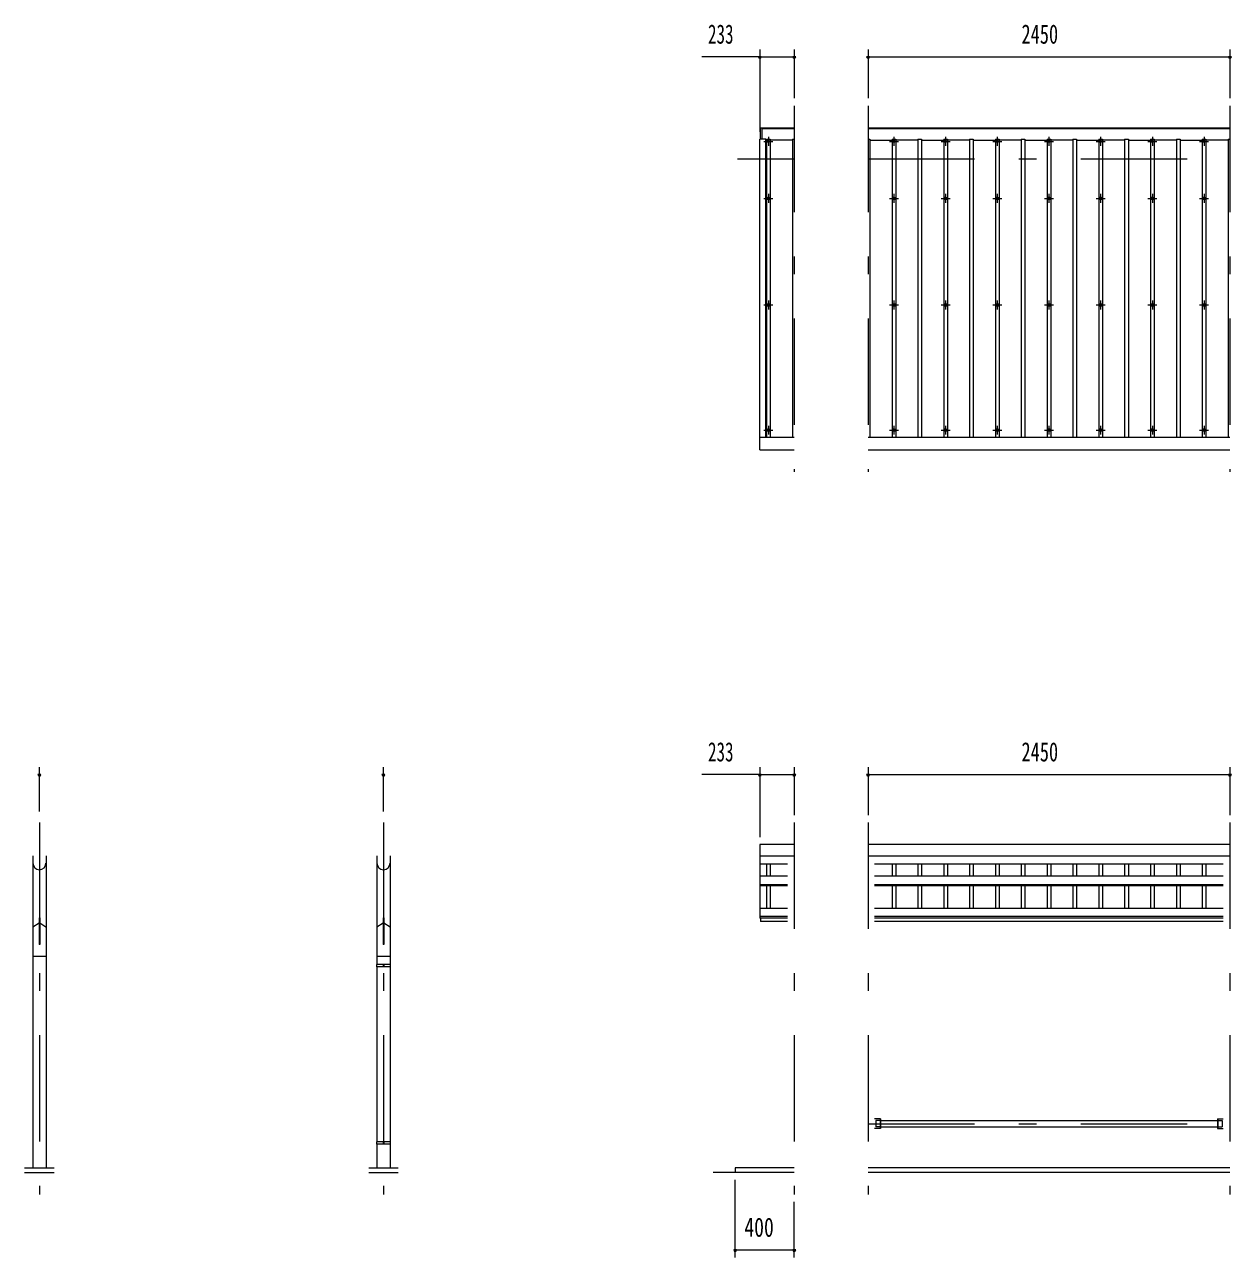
# Model space of a CAD drawing. Units: millimetres, scale not verified. Extents: x -25340 to 25344, y -10500 to 10500.
# Drawn here: x -25143 to -16972, y 1220 to 9567 of the extents above; entities that cross this region are included whole.
import ezdxf
from ezdxf.enums import TextEntityAlignment as Align

# ---------------------------------------------------------------- set-up
doc = ezdxf.new("R2010")
doc.units = ezdxf.units.MM
doc.header["$LTSCALE"] = 60
doc.linetypes.add('USER3', pattern=[24, 12, -5, 2, -5])
for name, color, linetype, lineweight in [('0-2_1-05BOLD', 7, 'Continuous', 18), ('0-3_1-25CENTER', 3, 'USER3', 18), ('0-4_1-45THIN', 4, 'Continuous', 18), ('0-5_1-55DIM', 3, 'Continuous', 18)]:
    doc.layers.add(name, color=color, linetype=linetype, lineweight=lineweight)
doc.styles.add('ＭＳ ゴシック', font='')
doc.styles.get('ＭＳ ゴシック').set_extended_font_data('MS Gothic')

msp = doc.modelspace()

# ---------------------------------------------------------------- linework, layer by layer
at = {"layer": '0-2_1-05BOLD'}
for p, q in [((-20150.28, 8790.67), (-20150.28, 8867.67)), ((-20150.28, 8862.67), (-19932.28, 8862.67)), ((-19432.28, 8867.67), (-16982.28, 8867.67)), ((-19432.28, 8862.67), (-16982.28, 8862.67)), ((-20165.28, 6687.67), (-20165.28, 8790.67)), ((-20125.28, 8790.67), (-20165.28, 8790.67)), ((-20125.28, 6773.43), (-20125.28, 8790.67)), ((-20165.28, 6773.43), (-19932.28, 6773.43)), ((-19432.28, 6773.43), (-16982.28, 6773.43)), ((-20165.28, 6687.67), (-19932.28, 6687.67)), ((-19432.28, 6687.67), (-16982.28, 6687.67)), ((-20165.28, 4014.67), (-20165.28, 3515.47)), ((-19932.28, 4014.67), (-20165.28, 4014.67)), ((-16982.28, 4014.67), (-19432.28, 4014.67)), ((-25088.02, 3937.52), (-25088.02, 1824.67)), ((-24998.91, 3937.52), (-24998.91, 1824.67)), ((-22758.28, 3937.52), (-22758.28, 3202.67)), ((-22669.18, 3937.52), (-22669.18, 3202.67)), ((-20165.28, 3937.52), (-19932.28, 3937.52)), ((-19432.28, 3937.52), (-16982.28, 3937.52)), ((-19976.83, 3882.27), (-20165.28, 3882.27)), ((-17026.83, 3882.27), (-19387.73, 3882.27)), ((-20165.28, 3802.96), (-19976.83, 3802.96)), ((-19387.73, 3802.96), (-17026.83, 3802.96)), ((-20165.28, 3745.26), (-19976.83, 3745.26)), ((-20165.28, 3737.03), (-19976.83, 3737.03)), ((-19387.73, 3745.26), (-17026.83, 3745.26)), ((-19387.73, 3737.03), (-17026.83, 3737.03)), ((-25041.22, 3517.89), (-25045.72, 3517.89)), ((-25045.72, 3517.89), (-25045.72, 3337.25)), ((-22711.48, 3517.89), (-22711.48, 3337.25)), ((-19976.83, 3582.44), (-20165.28, 3582.44)), ((-19976.83, 3527.34), (-20165.28, 3527.34)), ((-19976.83, 3515.47), (-20165.28, 3515.47)), ((-20160.28, 3515.47), (-20160.28, 3494.67)), ((-17026.83, 3582.44), (-19387.73, 3582.44)), ((-17026.83, 3527.34), (-19387.73, 3527.34)), ((-17026.83, 3515.47), (-19387.73, 3515.47)), ((-25088.01, 3457.25), (-25045.72, 3485.18)), ((-25041.22, 3485.18), (-24998.92, 3457.25)), ((-22758.28, 3457.25), (-22715.98, 3485.18)), ((-22711.48, 3485.18), (-22669.18, 3457.25)), ((-19976.83, 3494.67), (-20160.28, 3494.67)), ((-17026.83, 3494.67), (-19387.73, 3494.67)), ((-24998.92, 3256.67), (-25088.01, 3256.67)), ((-22669.18, 3256.67), (-22758.28, 3256.67)), ((-22711.48, 3337.25), (-22715.98, 3337.25)), ((-22759.88, 3202.67), (-22759.88, 3186.67)), ((-22667.58, 3202.67), (-22759.88, 3202.67)), ((-22667.58, 3186.67), (-22759.88, 3186.67)), ((-22758.28, 3186.67), (-22758.28, 2002.67)), ((-22716.78, 3202.67), (-22716.78, 3186.67)), ((-22716.78, 3194.67), (-22710.68, 3194.67)), ((-22710.68, 3202.67), (-22710.68, 3186.67)), ((-22669.18, 3186.67), (-22669.18, 2002.67)), ((-22667.58, 3202.67), (-22667.58, 3186.67)), ((-19347.73, 2157.67), (-19387.73, 2157.67)), ((-19347.73, 2091.67), (-19387.73, 2091.67)), ((-19379.78, 2146.02), (-19379.78, 2103.32)), ((-19350.93, 2146.02), (-19379.78, 2146.02)), ((-19350.93, 2103.32), (-19379.78, 2103.32)), ((-19350.93, 2157.67), (-19350.93, 2091.67)), ((-19347.73, 2157.67), (-19347.73, 2091.67)), ((-19347.73, 2146.02), (-17066.83, 2146.02)), ((-19347.73, 2103.32), (-17066.83, 2103.32)), ((-17066.83, 2157.67), (-17026.83, 2157.67)), ((-17063.63, 2157.67), (-17063.63, 2091.67)), ((-17063.63, 2103.32), (-17034.78, 2103.32)), ((-22759.88, 2002.67), (-22759.88, 1986.67)), ((-22667.58, 2002.67), (-22759.88, 2002.67)), ((-22667.58, 1986.67), (-22759.88, 1986.67)), ((-22758.28, 1986.67), (-22758.28, 1824.67)), ((-22716.78, 2002.67), (-22716.78, 1986.67)), ((-22716.78, 1994.67), (-22710.68, 1994.67)), ((-22710.68, 2002.67), (-22710.68, 1986.67)), ((-22669.18, 1986.67), (-22669.18, 1824.67)), ((-22667.58, 2002.67), (-22667.58, 1986.67)), ((-25143.47, 1824.67), (-24943.47, 1824.67)), ((-25143.47, 1794.67), (-24943.47, 1794.67)), ((-22813.73, 1824.67), (-22613.73, 1824.67)), ((-22813.73, 1794.67), (-22613.73, 1794.67)), ((-19932.28, 1794.67), (-20482.28, 1794.67)), ((-16982.28, 1824.67), (-19432.28, 1824.67)), ((-16982.28, 1794.67), (-19432.28, 1794.67))]:
    msp.add_line(p, q, dxfattribs=at)
for points in [[(-20160.28, 8790.67), (-20160.28, 8867.67), (-19932.28, 8867.67)], [(-25041.22, 3517.89), (-25041.22, 3337.25), (-25045.72, 3337.25)], [(-22711.48, 3517.89), (-22715.98, 3517.89), (-22715.98, 3337.25)], [(-17066.83, 2157.67), (-17066.83, 2091.67), (-17026.83, 2091.67)], [(-17063.63, 2146.02), (-17034.78, 2146.02), (-17034.78, 2103.32)], [(-19932.28, 1824.67), (-20332.28, 1824.67), (-20332.28, 1794.67)]]:
    msp.add_lwpolyline(points, dxfattribs=at)
for centre in [(-20107.28, 8390.17), (-19257.28, 8390.17), (-18907.28, 8390.17), (-18557.28, 8390.17), (-18207.28, 8390.17), (-17857.28, 8390.17), (-17507.28, 8390.17), (-17157.28, 8390.17), (-20107.28, 7668.51), (-19257.28, 7668.51), (-18907.28, 7668.51), (-18557.28, 7668.51), (-18207.28, 7668.51), (-17857.28, 7668.51), (-17507.28, 7668.51), (-17157.28, 7668.51), (-20107.28, 6820.85), (-19257.28, 6820.85), (-18907.28, 6820.85), (-18557.28, 6820.85), (-18207.28, 6820.85), (-17857.28, 6820.85), (-17507.28, 6820.85), (-17157.28, 6820.85)]:
    msp.add_circle(centre, 10, dxfattribs=at)
for centre, radius, start, end in [((-20107.28, 8765.7), 14.5, 46.39838, 133.60162), ((-20107.28, 8786.71), 14.5, 226.3961, 313.6039), ((-19257.28, 8765.7), 14.5, 46.39838, 133.60162), ((-19257.28, 8786.71), 14.5, 226.3961, 313.6039), ((-18907.28, 8765.7), 14.5, 46.39838, 133.60162), ((-18907.28, 8786.71), 14.5, 226.3961, 313.6039), ((-18557.28, 8765.7), 14.5, 46.39838, 133.60162), ((-18557.28, 8786.71), 14.5, 226.3961, 313.6039), ((-18207.28, 8765.7), 14.5, 46.39838, 133.60162), ((-18207.28, 8786.71), 14.5, 226.3961, 313.6039), ((-17857.28, 8765.7), 14.5, 46.39838, 133.60162), ((-17857.28, 8786.71), 14.5, 226.3961, 313.6039), ((-17507.28, 8765.7), 14.5, 46.39838, 133.60162), ((-17507.28, 8786.71), 14.5, 226.3961, 313.6039), ((-17157.28, 8765.7), 14.5, 46.39838, 133.60162), ((-17157.28, 8786.71), 14.5, 226.3961, 313.6039), ((-25043.47, 3889.22), 44.55, 180, 0), ((-22713.73, 3889.22), 44.55, 180, 0)]:
    msp.add_arc(centre, radius, start, end, dxfattribs=at)
at = {"layer": '0-3_1-25CENTER'}
for p, q in [((-19932.28, 9017.67), (-19932.28, 6537.67)), ((-19432.28, 9017.67), (-19432.28, 6537.67)), ((-16982.28, 9017.67), (-16982.28, 6537.67)), ((-20137.28, 8776.2), (-20077.28, 8776.2)), ((-20107.28, 8806.2), (-20107.28, 8746.2)), ((-19287.28, 8776.2), (-19227.28, 8776.2)), ((-19257.28, 8806.2), (-19257.28, 8746.2)), ((-18937.28, 8776.2), (-18877.28, 8776.2)), ((-18907.28, 8806.2), (-18907.28, 8746.2)), ((-18587.28, 8776.2), (-18527.28, 8776.2)), ((-18557.28, 8806.2), (-18557.28, 8746.2)), ((-18237.28, 8776.2), (-18177.28, 8776.2)), ((-18207.28, 8806.2), (-18207.28, 8746.2)), ((-17887.28, 8776.2), (-17827.28, 8776.2)), ((-17857.28, 8806.2), (-17857.28, 8746.2)), ((-17537.28, 8776.2), (-17477.28, 8776.2)), ((-17507.28, 8806.2), (-17507.28, 8746.2)), ((-17187.28, 8776.2), (-17127.28, 8776.2)), ((-17157.28, 8806.2), (-17157.28, 8746.2)), ((-20315.28, 8657.67), (-19932.28, 8657.67)), ((-19432.28, 8657.67), (-16982.28, 8657.67)), ((-20137.28, 8390.17), (-20077.28, 8390.17)), ((-20107.28, 8420.17), (-20107.28, 8360.17)), ((-19287.28, 8390.17), (-19227.28, 8390.17)), ((-19257.28, 8420.17), (-19257.28, 8360.17)), ((-18937.28, 8390.17), (-18877.28, 8390.17)), ((-18907.28, 8420.17), (-18907.28, 8360.17)), ((-18587.28, 8390.17), (-18527.28, 8390.17)), ((-18557.28, 8420.17), (-18557.28, 8360.17)), ((-18237.28, 8390.17), (-18177.28, 8390.17)), ((-18207.28, 8420.17), (-18207.28, 8360.17)), ((-17887.28, 8390.17), (-17827.28, 8390.17)), ((-17857.28, 8420.17), (-17857.28, 8360.17)), ((-17537.28, 8390.17), (-17477.28, 8390.17)), ((-17507.28, 8420.17), (-17507.28, 8360.17)), ((-17187.28, 8390.17), (-17127.28, 8390.17)), ((-17157.28, 8420.17), (-17157.28, 8360.17)), ((-20107.28, 7698.51), (-20107.28, 7638.51)), ((-19257.28, 7698.51), (-19257.28, 7638.51)), ((-18907.28, 7698.51), (-18907.28, 7638.51)), ((-18557.28, 7698.51), (-18557.28, 7638.51)), ((-18207.28, 7698.51), (-18207.28, 7638.51)), ((-17857.28, 7698.51), (-17857.28, 7638.51)), ((-17507.28, 7698.51), (-17507.28, 7638.51)), ((-17157.28, 7698.51), (-17157.28, 7638.51)), ((-20137.28, 7668.51), (-20077.28, 7668.51)), ((-19287.28, 7668.51), (-19227.28, 7668.51)), ((-18937.28, 7668.51), (-18877.28, 7668.51)), ((-18587.28, 7668.51), (-18527.28, 7668.51)), ((-18237.28, 7668.51), (-18177.28, 7668.51)), ((-17887.28, 7668.51), (-17827.28, 7668.51)), ((-17537.28, 7668.51), (-17477.28, 7668.51)), ((-17187.28, 7668.51), (-17127.28, 7668.51)), ((-20107.28, 6850.85), (-20107.28, 6790.85)), ((-19257.28, 6850.85), (-19257.28, 6790.85)), ((-18907.28, 6850.85), (-18907.28, 6790.85)), ((-18557.28, 6850.85), (-18557.28, 6790.85)), ((-18207.28, 6850.85), (-18207.28, 6790.85)), ((-17857.28, 6850.85), (-17857.28, 6790.85)), ((-17507.28, 6850.85), (-17507.28, 6790.85)), ((-17157.28, 6850.85), (-17157.28, 6790.85)), ((-20137.28, 6820.85), (-20077.28, 6820.85)), ((-19287.28, 6820.85), (-19227.28, 6820.85)), ((-18937.28, 6820.85), (-18877.28, 6820.85)), ((-18587.28, 6820.85), (-18527.28, 6820.85)), ((-18237.28, 6820.85), (-18177.28, 6820.85)), ((-17887.28, 6820.85), (-17827.28, 6820.85)), ((-17537.28, 6820.85), (-17477.28, 6820.85)), ((-17187.28, 6820.85), (-17127.28, 6820.85)), ((-25043.47, 4164.67), (-25043.47, 1644.67)), ((-22713.73, 4164.67), (-22713.73, 1644.67)), ((-19932.28, 4164.67), (-19932.28, 1644.67)), ((-19432.28, 4164.67), (-19432.28, 1644.67)), ((-16982.28, 4164.67), (-16982.28, 1644.67)), ((-19432.28, 2124.67), (-16982.28, 2124.67))]:
    msp.add_line(p, q, dxfattribs=at)
at = {"layer": '0-4_1-45THIN'}
for p, q in [((-20125.28, 8784.63), (-20119.78, 8784.63)), ((-20119.78, 8790.67), (-20094.78, 8790.67)), ((-20119.78, 8790.67), (-20119.78, 6773.43)), ((-20094.78, 8790.67), (-20094.78, 6773.43)), ((-19944.78, 8784.63), (-20094.78, 8784.63)), ((-19944.78, 8790.67), (-19944.78, 6773.43)), ((-19944.78, 8790.67), (-19932.28, 8790.67)), ((-19419.78, 8784.63), (-19269.78, 8784.63)), ((-19269.78, 8790.67), (-19269.78, 6773.43)), ((-19094.78, 8784.63), (-19244.78, 8784.63)), ((-19094.78, 8790.67), (-19094.78, 6773.43)), ((-19069.78, 8784.63), (-18919.78, 8784.63)), ((-18919.78, 8790.67), (-18919.78, 6773.43)), ((-18744.78, 8784.63), (-18894.78, 8784.63)), ((-18744.78, 8790.67), (-18744.78, 6773.43)), ((-18719.78, 8784.63), (-18569.78, 8784.63)), ((-18569.78, 8790.67), (-18569.78, 6773.43)), ((-18394.78, 8784.63), (-18544.78, 8784.63)), ((-18394.78, 8790.67), (-18394.78, 6773.43)), ((-18369.78, 8784.63), (-18219.78, 8784.63)), ((-18219.78, 8790.67), (-18219.78, 6773.43)), ((-18044.78, 8784.63), (-18194.78, 8784.63)), ((-18044.78, 8790.67), (-18044.78, 6773.43)), ((-18019.78, 8784.63), (-17869.78, 8784.63)), ((-17869.78, 8790.67), (-17869.78, 6773.43)), ((-17694.78, 8784.63), (-17844.78, 8784.63)), ((-17694.78, 8790.67), (-17694.78, 6773.43)), ((-17669.78, 8784.63), (-17519.78, 8784.63)), ((-17519.78, 8790.67), (-17519.78, 6773.43)), ((-17344.78, 8784.63), (-17494.78, 8784.63)), ((-17344.78, 8790.67), (-17344.78, 6773.43)), ((-17319.78, 8784.63), (-17169.78, 8784.63)), ((-17169.78, 8790.67), (-17169.78, 6773.43)), ((-16994.78, 8784.63), (-17144.78, 8784.63)), ((-16994.78, 8790.67), (-16994.78, 6773.43)), ((-16994.78, 8790.67), (-16982.28, 8790.67)), ((-20119.78, 3882.27), (-20119.78, 3802.96)), ((-20094.78, 3882.27), (-20094.78, 3802.96)), ((-19269.78, 3882.27), (-19269.78, 3802.96)), ((-19244.78, 3882.27), (-19244.78, 3802.96)), ((-19094.78, 3882.27), (-19094.78, 3802.96)), ((-19069.78, 3882.27), (-19069.78, 3802.96)), ((-18919.78, 3882.27), (-18919.78, 3802.96)), ((-18894.78, 3882.27), (-18894.78, 3802.96)), ((-18744.78, 3882.27), (-18744.78, 3802.96)), ((-18719.78, 3882.27), (-18719.78, 3802.96)), ((-18569.78, 3882.27), (-18569.78, 3802.96)), ((-18544.78, 3882.27), (-18544.78, 3802.96)), ((-18394.78, 3882.27), (-18394.78, 3802.96)), ((-18369.78, 3882.27), (-18369.78, 3802.96)), ((-18219.78, 3882.27), (-18219.78, 3802.96)), ((-18194.78, 3882.27), (-18194.78, 3802.96)), ((-18044.78, 3882.27), (-18044.78, 3802.96)), ((-18019.78, 3882.27), (-18019.78, 3802.96)), ((-17869.78, 3882.27), (-17869.78, 3802.96)), ((-17844.77, 3882.27), (-17844.77, 3802.96)), ((-17694.78, 3882.27), (-17694.78, 3802.96)), ((-17669.77, 3882.27), (-17669.77, 3802.96)), ((-17519.78, 3882.27), (-17519.78, 3802.96)), ((-17494.77, 3882.27), (-17494.77, 3802.96)), ((-17344.78, 3882.27), (-17344.78, 3802.96)), ((-17319.77, 3882.27), (-17319.77, 3802.96)), ((-17169.78, 3882.27), (-17169.78, 3802.96)), ((-17144.77, 3882.27), (-17144.77, 3802.96)), ((-20119.78, 3737.03), (-20119.78, 3582.44)), ((-20094.78, 3737.03), (-20094.78, 3582.44)), ((-19269.78, 3737.03), (-19269.78, 3582.44)), ((-19244.78, 3737.03), (-19244.78, 3582.44)), ((-19094.78, 3737.03), (-19094.78, 3582.44)), ((-19069.78, 3737.03), (-19069.78, 3582.44)), ((-18919.78, 3737.03), (-18919.78, 3582.44)), ((-18894.78, 3737.03), (-18894.78, 3582.44)), ((-18744.78, 3737.03), (-18744.78, 3582.44)), ((-18719.78, 3737.03), (-18719.78, 3582.44)), ((-18569.78, 3737.03), (-18569.78, 3582.44)), ((-18544.78, 3737.03), (-18544.78, 3582.44)), ((-18394.78, 3737.03), (-18394.78, 3582.44)), ((-18369.78, 3737.03), (-18369.78, 3582.44)), ((-18219.78, 3737.03), (-18219.78, 3582.44)), ((-18194.78, 3737.03), (-18194.78, 3582.44)), ((-18044.78, 3737.03), (-18044.78, 3582.44)), ((-18019.78, 3737.03), (-18019.78, 3582.44)), ((-17869.78, 3737.03), (-17869.78, 3582.44)), ((-17844.77, 3737.03), (-17844.77, 3582.44)), ((-17694.78, 3737.03), (-17694.78, 3582.44)), ((-17669.77, 3737.03), (-17669.77, 3582.44)), ((-17519.78, 3737.03), (-17519.78, 3582.44)), ((-17494.77, 3737.03), (-17494.77, 3582.44)), ((-17344.78, 3737.03), (-17344.78, 3582.44)), ((-17319.77, 3737.03), (-17319.77, 3582.44)), ((-17169.78, 3737.03), (-17169.78, 3582.44)), ((-17144.77, 3737.03), (-17144.77, 3582.44))]:
    msp.add_line(p, q, dxfattribs=at)
for points in [[(-19432.28, 8790.67), (-19419.78, 8790.67), (-19419.78, 6773.43)], [(-19269.78, 8790.67), (-19244.78, 8790.67), (-19244.78, 6773.43)], [(-19094.78, 8790.67), (-19069.78, 8790.67), (-19069.78, 6773.43)], [(-18919.78, 8790.67), (-18894.78, 8790.67), (-18894.78, 6773.43)], [(-18744.78, 8790.67), (-18719.78, 8790.67), (-18719.78, 6773.43)], [(-18569.78, 8790.67), (-18544.78, 8790.67), (-18544.78, 6773.43)], [(-18394.78, 8790.67), (-18369.78, 8790.67), (-18369.78, 6773.43)], [(-18219.78, 8790.67), (-18194.78, 8790.67), (-18194.78, 6773.43)], [(-18044.78, 8790.67), (-18019.78, 8790.67), (-18019.78, 6773.43)], [(-17869.78, 8790.67), (-17844.78, 8790.67), (-17844.78, 6773.43)], [(-17694.78, 8790.67), (-17669.78, 8790.67), (-17669.78, 6773.43)], [(-17519.78, 8790.67), (-17494.78, 8790.67), (-17494.78, 6773.43)], [(-17344.78, 8790.67), (-17319.78, 8790.67), (-17319.78, 6773.43)], [(-17169.78, 8790.67), (-17144.78, 8790.67), (-17144.78, 6773.43)]]:
    msp.add_lwpolyline(points, dxfattribs=at)
at = {"layer": '0-5_1-55DIM'}
for p, q in [((-20165.28, 9348.67), (-20557.78, 9348.67)), ((-20155.28, 9348.67), (-20175.28, 9348.67)), ((-20165.28, 9398.67), (-20165.28, 8840.67)), ((-20165.28, 9348.67), (-19932.28, 9348.67)), ((-19922.28, 9348.67), (-19942.28, 9348.67)), ((-19932.28, 9398.67), (-19932.28, 9067.67)), ((-19422.28, 9348.67), (-19442.28, 9348.67)), ((-19432.28, 9398.67), (-19432.28, 9067.67)), ((-19432.28, 9348.67), (-16982.28, 9348.67)), ((-16972.28, 9348.67), (-16992.28, 9348.67)), ((-16982.28, 9398.67), (-16982.28, 9067.67)), ((-25043.47, 4239.67), (-25043.47, 4538.67)), ((-22713.73, 4239.67), (-22713.73, 4538.67)), ((-20165.28, 4538.67), (-20165.28, 4064.67)), ((-19932.28, 4538.67), (-19932.28, 4214.67)), ((-19432.28, 4538.67), (-19432.28, 4214.67)), ((-16982.28, 4538.67), (-16982.28, 4214.67)), ((-25033.47, 4488.67), (-25053.47, 4488.67)), ((-22703.73, 4488.67), (-22723.73, 4488.67)), ((-20165.28, 4488.67), (-20557.78, 4488.67)), ((-20155.28, 4488.67), (-20175.28, 4488.67)), ((-20165.28, 4488.67), (-19932.28, 4488.67)), ((-19922.28, 4488.67), (-19942.28, 4488.67)), ((-19422.28, 4488.67), (-19442.28, 4488.67)), ((-19432.28, 4488.67), (-16982.28, 4488.67)), ((-16972.28, 4488.67), (-16992.28, 4488.67)), ((-20332.28, 1219.67), (-20332.28, 1744.67)), ((-19932.28, 1219.67), (-19932.28, 1594.67)), ((-20322.28, 1269.67), (-20342.28, 1269.67)), ((-20332.28, 1269.67), (-19932.28, 1269.67)), ((-19922.28, 1269.67), (-19942.28, 1269.67))]:
    msp.add_line(p, q, dxfattribs=at)
for centre in [(-20165.28, 9348.67), (-19932.28, 9348.67), (-19432.28, 9348.67), (-16982.28, 9348.67), (-25043.47, 4488.67), (-22713.73, 4488.67), (-20165.28, 4488.67), (-19932.28, 4488.67), (-19432.28, 4488.67), (-16982.28, 4488.67), (-20332.28, 1269.67), (-19932.28, 1269.67)]:
    msp.add_arc(centre, 10, 180, 0, dxfattribs=at)

# ---------------------------------------------------------------- texts
at = {"layer": '0-5_1-55DIM', "color": 7, "style": 'ＭＳ ゴシック'}
for s, width, p in [('233', 0.65, (-20515.95, 9398.67)), ('2450', 0.7, (-18393.29, 9398.67)), ('233', 0.65, (-20515.96, 4538.67)), ('2450', 0.7, (-18393.29, 4538.67)), ('400', 0.75, (-20269.91, 1319.67))]:
    msp.add_text(s, height=130.2, dxfattribs=dict(at, width=width)).set_placement(p, align=Align.BOTTOM_LEFT)

doc.saveas('drawing.dxf')
